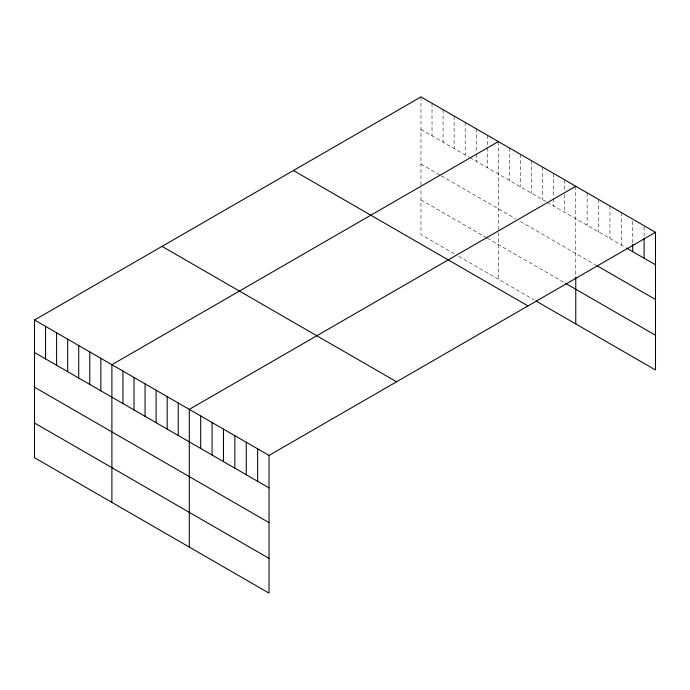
<?xml version="1.0" encoding="UTF-8"?>
<svg xmlns="http://www.w3.org/2000/svg" width="690" height="690" viewBox="0 0 690 690"><rect width="100%" height="100%" fill="white"/><g stroke="black" fill="none" stroke-linecap="round" stroke-linejoin="round"><path stroke-width="0.52" stroke-dasharray="3.45 2.59" d="M420.969 96.885L420.969 184.963M420.969 129.384L468.881 157.044M469.804 157.57L546.273 201.73M547.196 202.256L625.709 247.589M420.969 164.099L440.315 175.269M441.238 175.803L515.87 218.885M520.476 221.55L595.91 265.098M420.969 199.867L486.381 237.636M487.304 238.162L564.705 282.848M454.132 253.73L420.969 234.583L420.969 187.939M458.747 256.395L534.293 300.012M644.106 226.769L644.106 237.248M632.713 221.24L632.713 243.251M621.328 212.563L621.328 245.054M609.934 205.982L609.934 238.481M598.541 199.41L598.541 231.9M587.147 192.829L587.147 225.328M575.762 186.257L575.762 277.311M564.705 179.874L564.705 190.354M564.705 194.546L564.705 212.365M553.647 173.492L553.647 197.599M553.647 198.642L553.647 205.982M542.59 167.101L542.59 199.6M531.533 160.718L531.533 193.217M520.476 154.336L520.476 186.835M509.418 147.953L509.418 180.444M498.361 141.571L498.361 229.649M498.361 232.625L498.361 279.269M487.304 135.188L487.304 146.72M487.304 147.763L487.304 167.679M476.247 128.806L476.247 152.913M476.247 153.956L476.247 161.296M465.189 122.423L465.189 154.914M454.132 116.041L454.132 148.531M443.084 109.65L443.084 142.149M432.026 103.267L432.026 135.766"/><path stroke-width="1.03" d="M34.5 320.013L269.031 455.417L269.031 593.115L34.5 457.703L34.5 320.013L420.969 96.885L655.5 232.297L655.5 369.987L536.139 301.073M498.361 141.571L111.892 364.691L111.892 502.389M575.762 186.257L189.293 409.377L189.293 547.075M269.031 455.417L655.5 232.297M626.58 248.089L655.5 264.788M596.79 265.607L655.5 299.503M565.627 283.383L655.5 335.271M293.431 170.516L527.962 305.92M162.038 246.382L396.569 381.786M34.5 352.504L269.031 487.908M34.5 387.219L269.031 522.632M34.5 422.987L269.031 558.4M644.106 238.291L644.106 258.207M632.713 244.295L632.713 251.634M575.762 277.311L575.762 323.955M257.646 448.845L257.646 481.335M246.252 442.264L246.252 474.755M234.859 435.683L234.859 468.182M223.465 429.111L223.465 461.601M212.072 422.53L212.072 455.029M200.687 415.958L200.687 448.448M178.236 402.995L178.236 435.485M167.178 396.612L167.178 429.102M156.121 390.23L156.121 422.72M145.064 383.847L145.064 416.337M134.007 377.464L134.007 409.955M122.949 371.082L122.949 403.572M100.844 358.308L100.844 390.807M89.786 351.926L89.786 384.425M78.729 345.543L78.729 378.034M67.672 339.161L67.672 371.651M56.615 332.778L56.615 365.269M45.557 326.396L45.557 358.886"/></g></svg>
